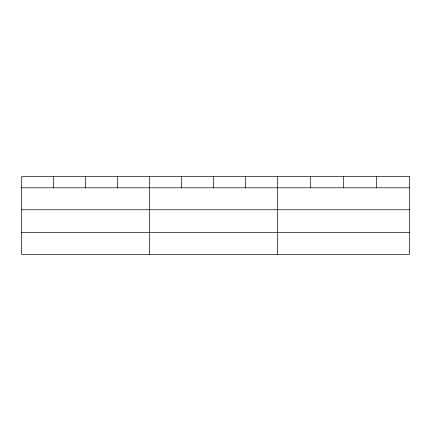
<?xml version="1.0" encoding="UTF-8"?>
<svg xmlns="http://www.w3.org/2000/svg" width="431" height="431" viewBox="0 0 431 431"><rect width="100%" height="100%" fill="white"/><g stroke="black" fill="none" stroke-linecap="round" stroke-linejoin="round"><path stroke-width="0.65" d="M21.55 187.803L409.45 187.803M21.55 209.752L409.45 209.752M21.55 232.368L409.45 232.368M376.478 176.678L376.478 187.803M343.507 176.678L343.507 187.803M310.535 176.678L310.535 187.803M277.564 176.678L277.564 254.322M245.562 176.678L245.562 187.803M213.56 176.678L213.56 187.803M181.559 176.678L181.559 187.803M149.557 176.678L149.557 254.322M117.555 176.678L117.555 187.803M85.553 176.678L85.553 187.803M53.552 176.678L53.552 187.803M409.45 176.678L21.55 176.678L21.55 254.322L409.45 254.322L409.45 176.678"/></g></svg>
